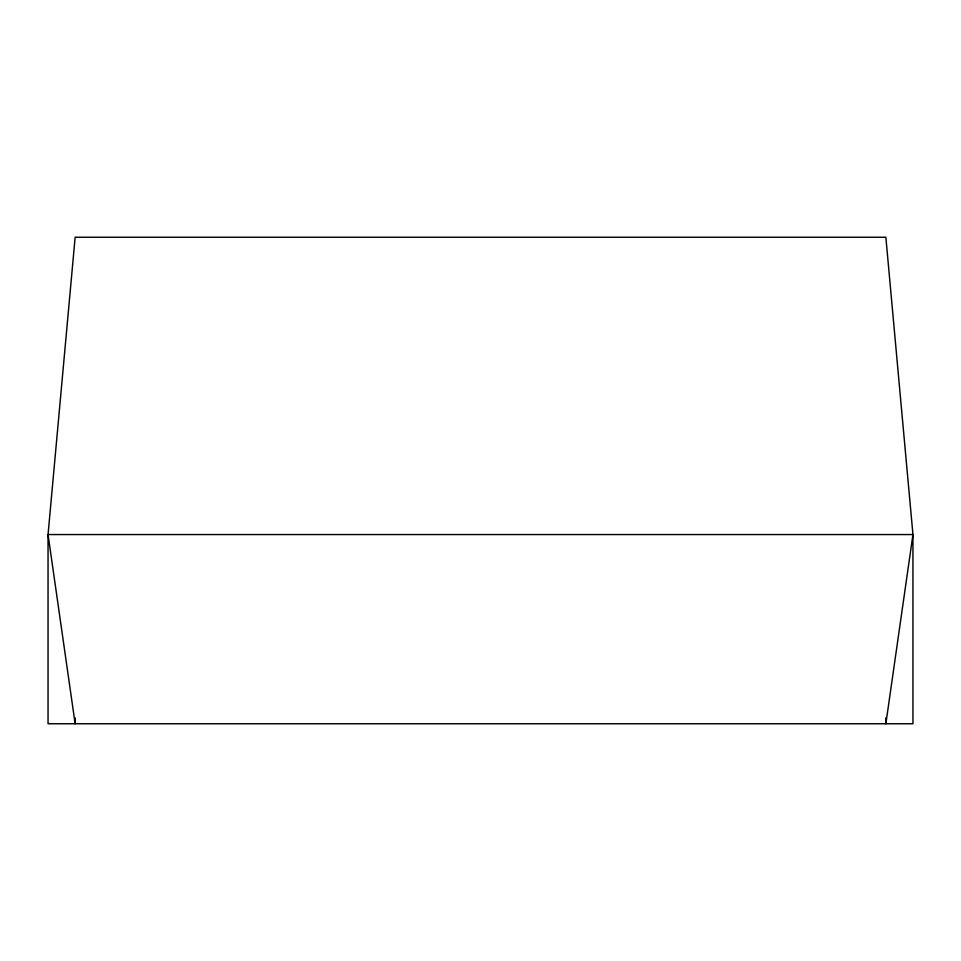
<?xml version="1.0" encoding="UTF-8"?>
<svg xmlns="http://www.w3.org/2000/svg" width="961" height="961" viewBox="0 0 961 961"><rect width="100%" height="100%" fill="white"/><g stroke="black" fill="none" stroke-linecap="round" stroke-linejoin="round"><path stroke-width="1.44" d="M885.862 717.795L885.862 723.753L912.95 534.556L885.862 237.247L75.138 237.247L48.05 534.556L48.05 723.753L912.95 723.753L912.95 534.556L48.05 534.556L75.138 723.753L75.138 717.795"/></g></svg>
